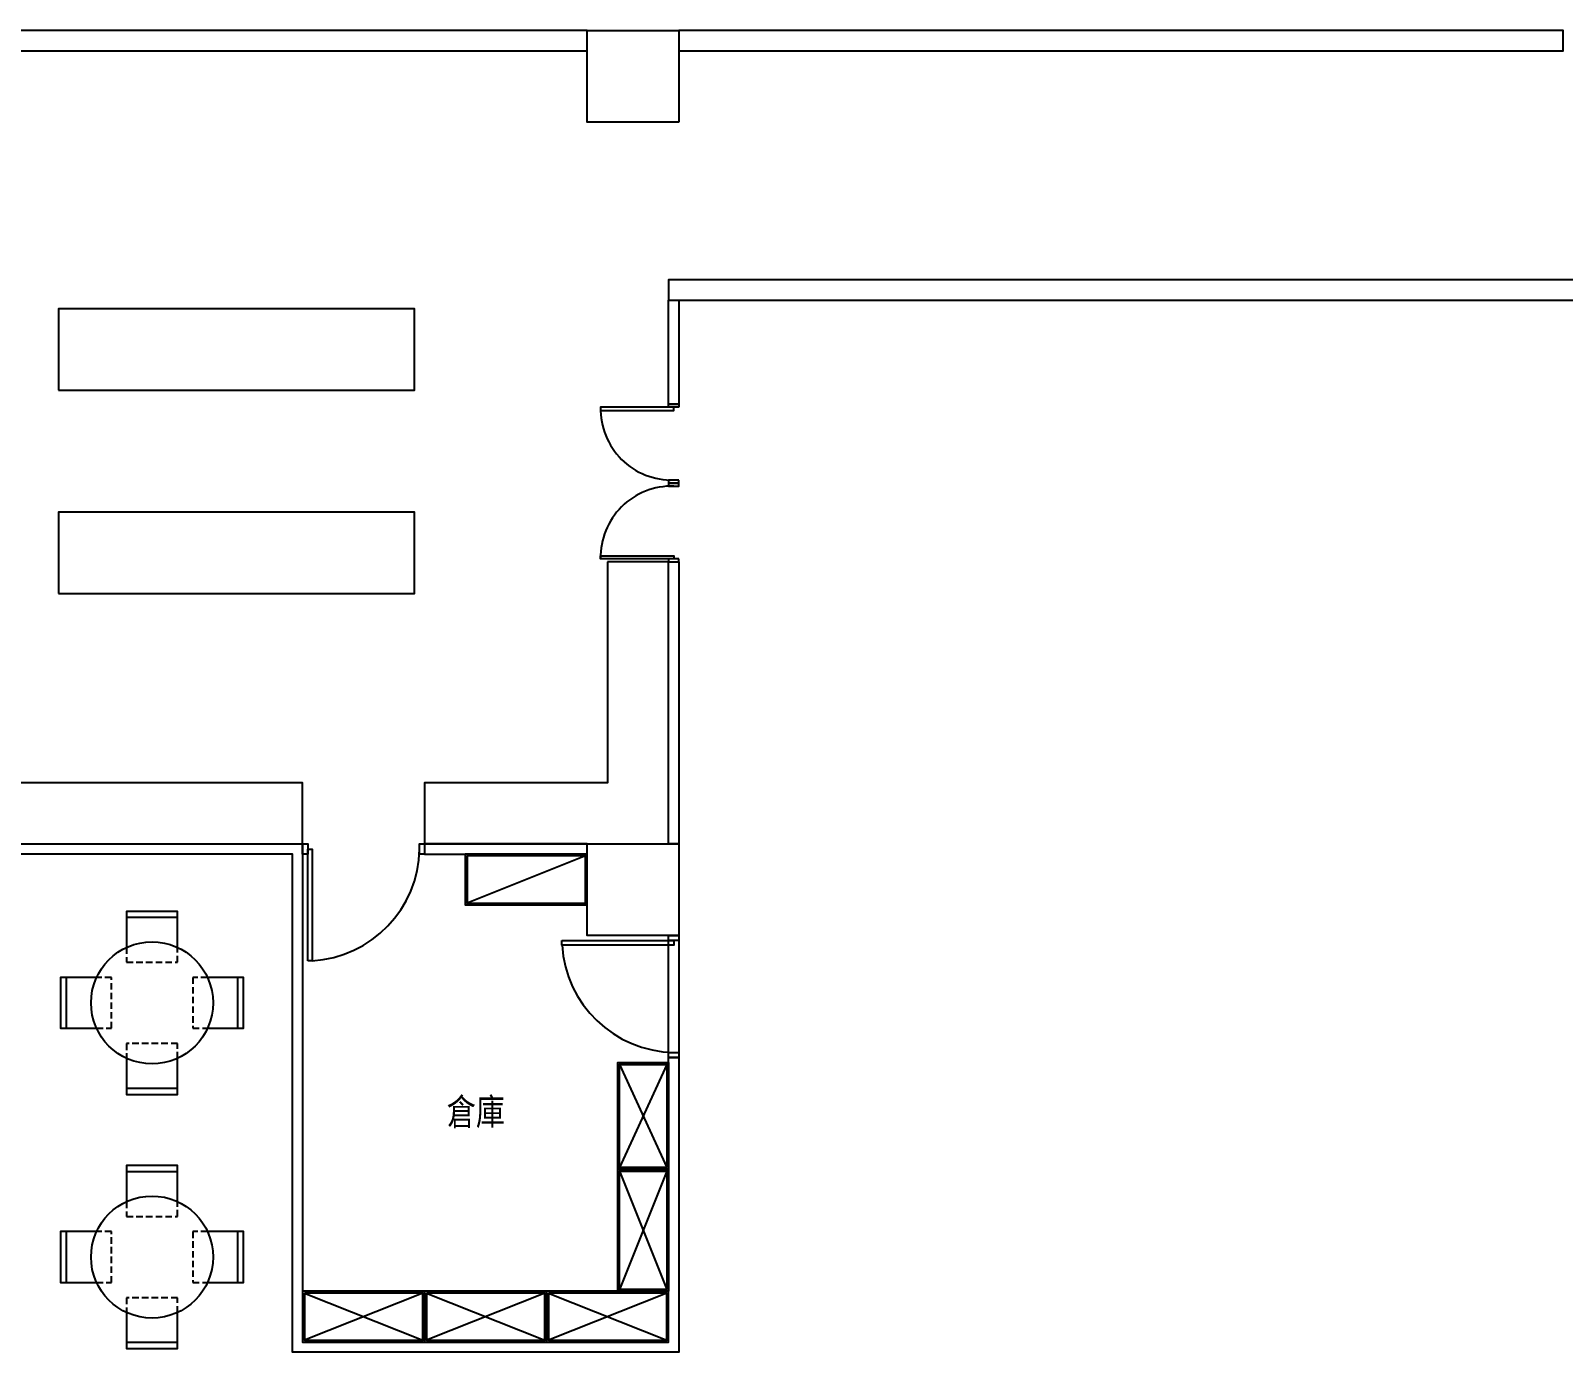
# Model space of a CAD drawing. Header units: centimetres. Extents: x -2363 to 10982, y -15317 to 6533.
# Drawn here: x 6547 to 8055, y -1315 to -15 of the extents above; entities that cross this region are included whole.
import ezdxf

# ---------------------------------------------------------------- set-up
doc = ezdxf.new("R2010")
doc.units = ezdxf.units.CM
doc.header["$MEASUREMENT"] = 0
doc.linetypes.add('DASHED2', pattern=[9.525, 6.35, -3.175])
for name, color, linetype in [('00_Walls', 6, 'Continuous'), ('01_Doors', 4, 'Continuous'), ('01_Office_Furnitures', 7, 'Continuous')]:
    doc.layers.add(name, color=color, linetype=linetype)
doc.styles.add('CHINA', font='QTXT', dxfattribs={"bigfont": 'AE.SHX'})

msp = doc.modelspace()

# ---------------------------------------------------------------- linework, layer by layer
at = {"layer": '00_Walls'}
for points in [[(6224.5, -15.4), (6224.5, -35.4), (7094.5, -35.4), (7094.5, -15.4)], [(7184.5, -105.4), (7094.5, -105.4), (7094.5, -15.4), (7184.5, -15.4)], [(7184.5, -15.4), (7184.5, -35.4), (8054.5, -35.4), (8054.5, -15.4)], [(8814.5, -350.4), (8814.5, -260.4), (7174.5, -260.4), (7174.5, -280.4), (8794.5, -280.4), (8794.5, -350.4)], [(7184.5, -382.9), (7174.5, -382.9), (7174.5, -280.4), (7184.5, -280.4)], [(7184.5, -815.4), (7174.5, -815.4), (7174.5, -537.9), (7184.5, -537.9)], [(7174.5, -1025.4), (7184.5, -1025.4), (7184.5, -1315.4), (6804.5, -1315.4), (6804.5, -825.4), (6224.5, -825.4), (6224.5, -815.4), (6814.5, -815.4), (6814.5, -1305.4), (7174.5, -1305.4)], [(7094.5, -815.4), (6934.5, -815.4), (6934.5, -825.4), (7094.5, -825.4)], [(7094.5, -815.4), (7184.5, -815.4), (7184.5, -905.4), (7094.5, -905.4)], [(7184.5, -1025.4), (7174.5, -1025.4), (7174.5, -905.4), (7184.5, -905.4)]]:
    msp.add_lwpolyline(points, close=True, dxfattribs=at)
at = {"layer": '01_Doors'}
msp.add_line((7184.5, -905.4), (7094.5, -905.4), dxfattribs=at)
for points in [[(7179.5, -385.9), (7107.5, -385.9), (7107.5, -388.9), (7179.5, -388.9)], [(7184.5, -385.9), (7174.5, -385.9), (7174.5, -382.9), (7184.5, -382.9), (7184.5, -385.9)], [(7184.5, -457.4), (7174.5, -457.4), (7174.5, -460.4), (7184.5, -460.4), (7184.5, -457.4)], [(7184.5, -460.4), (7174.5, -460.4), (7174.5, -463.4), (7184.5, -463.4), (7184.5, -460.4)], [(7179.5, -534.9), (7107.5, -534.9), (7107.5, -531.9), (7179.5, -531.9)], [(7184.5, -534.9), (7174.5, -534.9), (7174.5, -537.9), (7184.5, -537.9), (7184.5, -534.9)], [(6814.5, -825.4), (6814.5, -815.4), (6819.5, -815.4), (6819.5, -825.4)], [(6819.5, -930.4), (6819.5, -820.4), (6823.9, -820.4), (6823.9, -930.4)], [(6929.5, -825.4), (6929.5, -815.4), (6934.5, -815.4), (6934.5, -825.4)], [(7069.5, -910.4), (7179.5, -910.4), (7179.5, -914.8), (7069.5, -914.8)], [(7174.5, -905.4), (7184.5, -905.4), (7184.5, -910.4), (7174.5, -910.4)], [(7174.5, -1020.4), (7184.5, -1020.4), (7184.5, -1025.4), (7174.5, -1025.4)]]:
    msp.add_lwpolyline(points, close=True, dxfattribs=at)
for centre, radius, start, end in [((7177.5, -387.4), 70, 178.7725, 271.6348), ((7177.5, -533.4), 70, 88.3652, 181.2275), ((6817.3, -818.2), 112.3, 273.3956, 358.8462), ((7181.8, -908.2), 112.3, 183.3956, 268.8462)]:
    msp.add_arc(centre, radius, start, end, dxfattribs=at)
at = {"layer": '01_Office_Furnitures'}
for points in [[(6574.5, -368.9), (6924.5, -368.9), (6924.5, -288.9), (6574.5, -288.9)], [(6574.5, -568.9), (6924.5, -568.9), (6924.5, -488.9), (6574.5, -488.9)], [(7114.5, -537.9), (7114.5, -755.4), (6934.5, -755.4), (6934.5, -815.4), (7174.5, -815.4), (7174.5, -537.9)], [(6814.5, -815.4), (6814.5, -755.4), (6444.5, -755.4), (6444.5, -815.4)], [(6974.5, -825.4), (6974.5, -875.4), (7094.5, -875.4), (7094.5, -825.4)], [(6976.3, -827.2), (6976.3, -873.6), (7092.7, -873.6), (7092.7, -827.2)], [(7174.5, -1135.4), (7124.5, -1135.4), (7124.5, -1030.4), (7174.5, -1030.4)], [(7172.7, -1133.6), (7126.3, -1133.6), (7126.3, -1032.2), (7172.7, -1032.2)], [(7174.5, -1255.4), (7124.5, -1255.4), (7124.5, -1135.4), (7174.5, -1135.4)], [(7172.7, -1253.6), (7126.3, -1253.6), (7126.3, -1137.2), (7172.7, -1137.2)], [(6814.5, -1255.4), (6814.5, -1305.4), (6934.5, -1305.4), (6934.5, -1255.4)], [(6816.3, -1257.2), (6816.3, -1303.6), (6932.7, -1303.6), (6932.7, -1257.2)], [(6934.5, -1255.4), (6934.5, -1305.4), (7054.5, -1305.4), (7054.5, -1255.4)], [(6936.3, -1257.2), (6936.3, -1303.6), (7052.7, -1303.6), (7052.7, -1257.2)], [(7054.5, -1255.4), (7054.5, -1305.4), (7174.5, -1305.4), (7174.5, -1255.4)], [(7056.3, -1257.2), (7056.3, -1303.6), (7172.7, -1303.6), (7172.7, -1257.2)]]:
    msp.add_lwpolyline(points, close=True, dxfattribs=at)
for points in [[(7092.7, -827.2), (6976.3, -873.6)], [(7172.7, -1032.2), (7126.3, -1133.6)], [(7126.3, -1032.2), (7172.7, -1133.6)], [(7172.7, -1137.2), (7126.3, -1253.6)], [(7126.3, -1137.2), (7172.7, -1253.6)], [(6816.3, -1257.2), (6932.7, -1303.6)], [(6932.7, -1257.2), (6816.3, -1303.6)], [(6936.3, -1257.2), (7052.7, -1303.6)], [(7052.7, -1257.2), (6936.3, -1303.6)], [(7056.3, -1257.2), (7172.7, -1303.6)], [(7172.7, -1257.2), (7056.3, -1303.6)]]:
    msp.add_lwpolyline(points, dxfattribs=at)
at = {"layer": '01_Office_Furnitures', "linetype": 'ByBlock'}
for points in [[(6691.4, -917.2), (6691.4, -881.7), (6641.4, -881.7), (6641.4, -917.2)], [(6641.4, -887.5), (6691.4, -887.5)], [(6611.9, -946.7), (6576.4, -946.7), (6576.4, -996.7), (6611.9, -996.7)], [(6582.2, -996.7), (6582.2, -946.7)], [(6720.9, -996.7), (6756.4, -996.7), (6756.4, -946.7), (6720.9, -946.7)], [(6750.6, -946.7), (6750.6, -996.7)], [(6641.4, -1026.3), (6641.4, -1061.7), (6691.4, -1061.7), (6691.4, -1026.3)], [(6691.4, -1055.9), (6641.4, -1055.9)], [(6691.4, -1167.2), (6691.4, -1131.7), (6641.4, -1131.7), (6641.4, -1167.2)], [(6641.4, -1137.5), (6691.4, -1137.5)], [(6611.9, -1196.7), (6576.4, -1196.7), (6576.4, -1246.7), (6611.9, -1246.7)], [(6582.2, -1246.7), (6582.2, -1196.7)], [(6720.9, -1246.7), (6756.4, -1246.7), (6756.4, -1196.7), (6720.9, -1196.7)], [(6750.6, -1196.7), (6750.6, -1246.7)], [(6641.4, -1276.3), (6641.4, -1311.7), (6691.4, -1311.7), (6691.4, -1276.3)], [(6691.4, -1305.9), (6641.4, -1305.9)]]:
    msp.add_lwpolyline(points, dxfattribs=at)
at = {"layer": '01_Office_Furnitures', "linetype": 'DASHED2'}
for points in [[(6641.4, -917.2), (6641.4, -931.7), (6691.4, -931.7), (6691.4, -917.2)], [(6611.9, -996.7), (6626.4, -996.7), (6626.4, -946.7), (6611.9, -946.7)], [(6720.9, -946.7), (6706.4, -946.7), (6706.4, -996.7), (6720.9, -996.7)], [(6691.4, -1026.3), (6691.4, -1011.7), (6641.4, -1011.7), (6641.4, -1026.3)], [(6641.4, -1167.2), (6641.4, -1181.7), (6691.4, -1181.7), (6691.4, -1167.2)], [(6611.9, -1246.7), (6626.4, -1246.7), (6626.4, -1196.7), (6611.9, -1196.7)], [(6720.9, -1196.7), (6706.4, -1196.7), (6706.4, -1246.7), (6720.9, -1246.7)], [(6691.4, -1276.3), (6691.4, -1261.7), (6641.4, -1261.7), (6641.4, -1276.3)]]:
    msp.add_lwpolyline(points, dxfattribs=at)
at = {"layer": '01_Office_Furnitures'}
for centre in [(6666.4, -971.7), (6666.4, -1221.7)]:
    msp.add_circle(centre, 60, dxfattribs=at)

# ---------------------------------------------------------------- texts
at = {"layer": '01_Office_Furnitures', "insert": (6956.4, -1064.7), "char_height": 30, "attachment_point": 1, "style": 'CHINA'}
msp.add_mtext_dynamic_manual_height_columns('倉庫', width=254.485, gutter_width=12.5, heights=[0], dxfattribs=at)

doc.saveas('drawing.dxf')
